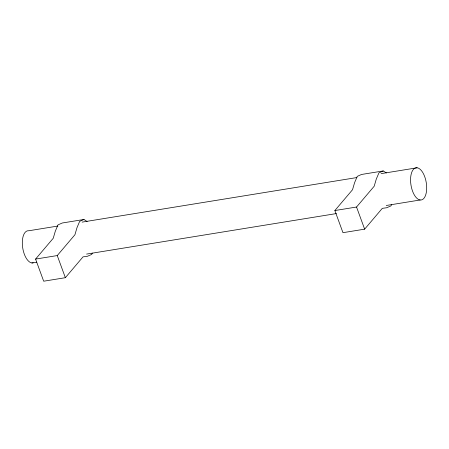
<?xml version="1.0" encoding="UTF-8"?>
<svg xmlns="http://www.w3.org/2000/svg" width="449" height="449" viewBox="0 0 449 449"><rect width="100%" height="100%" fill="white"/><g stroke="black" fill="none" stroke-linecap="round" stroke-linejoin="round"><path stroke-width="0.67" d="M92.275 253.118L91.736 254.387L87.443 256.278L83.02 256.873L65.358 277.695L43.682 281.209L35.583 259.079L53.246 238.256L55.306 231.207L57.983 224.893L62.276 222.996L83.952 219.482L87.128 221.503M391.55 204.587L391.017 205.85L386.724 207.747L382.301 208.342L364.639 229.164L342.963 232.677L334.864 210.547L352.527 189.725L354.587 182.676L357.264 176.356L361.557 174.459L383.233 170.946L386.404 172.972M35.583 259.079L57.259 255.565L74.921 234.743L76.987 227.694L79.658 221.374L83.952 219.482M334.864 210.547L356.54 207.028L374.202 186.212L376.262 179.162L378.939 172.843L383.233 170.946M57.91 226.038L28.843 230.752A16.293 7.734 80.8 0 0 22.613 247.247A16.293 7.734 80.8 0 0 33.237 262.884M82.133 222.109L356.888 177.551M381.111 173.628L417.099 167.791M31.901 262.951L36.745 262.165M86.573 254.083L336.413 213.567M386.241 205.49L420.157 199.99A16.293 7.734 80.8 0 0 424.726 176.704A16.293 7.734 80.8 0 0 411.003 174.975A16.293 7.734 80.8 0 0 420.157 199.99M356.54 207.028L364.639 229.164M57.259 255.565L65.358 277.695"/></g></svg>
